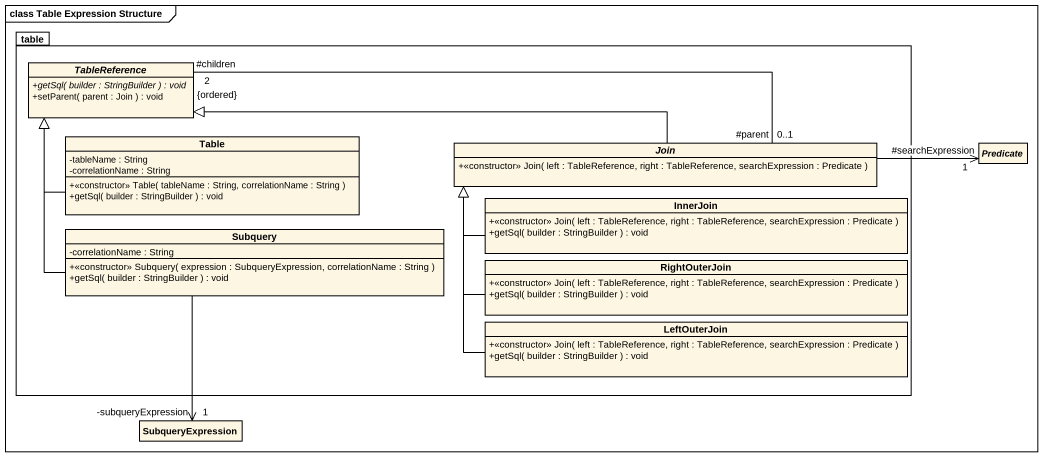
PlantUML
@startuml
mainframe class Table Expression Structure
hide circle
hide empty members
skinparam classAttributeIconSize 0
package table {
  abstract class TableReference {
    {abstract} +getSql( builder : StringBuilder ) : void
    +setParent( parent : Join ) : void
  }
  class Table {
    -tableName : String
    -correlationName : String
    +<<constructor>> Table( tableName : String, correlationName : String )
    +getSql( builder : StringBuilder ) : void
  }
  abstract class Join {
    +<<constructor>> Join( left : TableReference, right : TableReference, searchExpression : Predicate )
  }
  class InnerJoin {
    +<<constructor>> Join( left : TableReference, right : TableReference, searchExpression : Predicate )
    +getSql( builder : StringBuilder ) : void
  }
  class Subquery {
    -correlationName : String
    +<<constructor>> Subquery( expression : SubqueryExpression, correlationName : String )
    +getSql( builder : StringBuilder ) : void
  }
  class RightOuterJoin {
    +<<constructor>> Join( left : TableReference, right : TableReference, searchExpression : Predicate )
    +getSql( builder : StringBuilder ) : void
  }
  class LeftOuterJoin {
    +<<constructor>> Join( left : TableReference, right : TableReference, searchExpression : Predicate )
    +getSql( builder : StringBuilder ) : void
  }
}
abstract class Predicate
class SubqueryExpression
Table -up-|> TableReference
Join -left-|> TableReference
Join "0..1\n#parent" -left- "#children\n2\n{ordered}" TableReference
Join -right-> "1\n#searchExpression" Predicate
InnerJoin -up-|> Join
Subquery -up-|> TableReference
Subquery --> "1\n-subqueryExpression" SubqueryExpression
RightOuterJoin -up-|> Join
LeftOuterJoin -up-|> Join
@enduml
